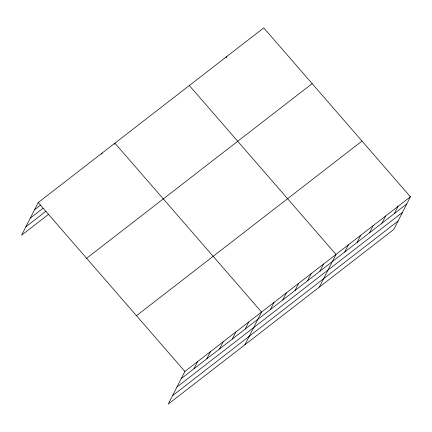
<?xml version="1.0" encoding="UTF-8"?>
<svg xmlns="http://www.w3.org/2000/svg" width="432" height="432" viewBox="0 0 432 432"><rect width="100%" height="100%" fill="white"/><g stroke="black" fill="none" stroke-linecap="round" stroke-linejoin="round"><path stroke-width="0.65" d="M410.4 196.808L184.88 371.455L168.242 404.109L393.763 229.462L410.4 196.808L263.758 27.891L38.237 202.538L21.6 235.192L48.757 214.159M101.525 154.246L102.136 153.052M114.307 144.353L114.917 143.159L261.56 312.071L244.917 344.731M225.936 57.904L226.546 56.711M194.011 368.723L197.662 361.557M206.788 358.825L210.438 351.659M219.569 348.932L223.22 341.761M232.346 339.034L235.996 331.868M245.128 329.135L248.778 321.97M270.308 309.636L273.964 302.47M282.712 300.029L286.362 292.864M295.115 290.423L298.766 283.257M307.519 280.816L311.17 273.65M319.923 271.215L323.573 264.049M319.34 287.096L335.977 254.443L189.335 85.525M344.731 252.002L348.381 244.836M357.134 242.395L360.785 235.229M369.538 232.794L373.189 225.623M381.942 223.187L385.592 216.022M394.346 213.581L397.996 206.415M34.587 209.704L40.446 205.168M30.299 218.111L43.081 208.219M25.888 226.778L46.121 211.113M86.632 258.277L312.147 83.635M136.49 315.711L362.011 141.064M181.229 378.621L406.75 203.974M176.942 387.029L402.462 212.387M172.53 395.696L398.045 221.054M38.237 202.538L184.88 371.455"/></g></svg>
